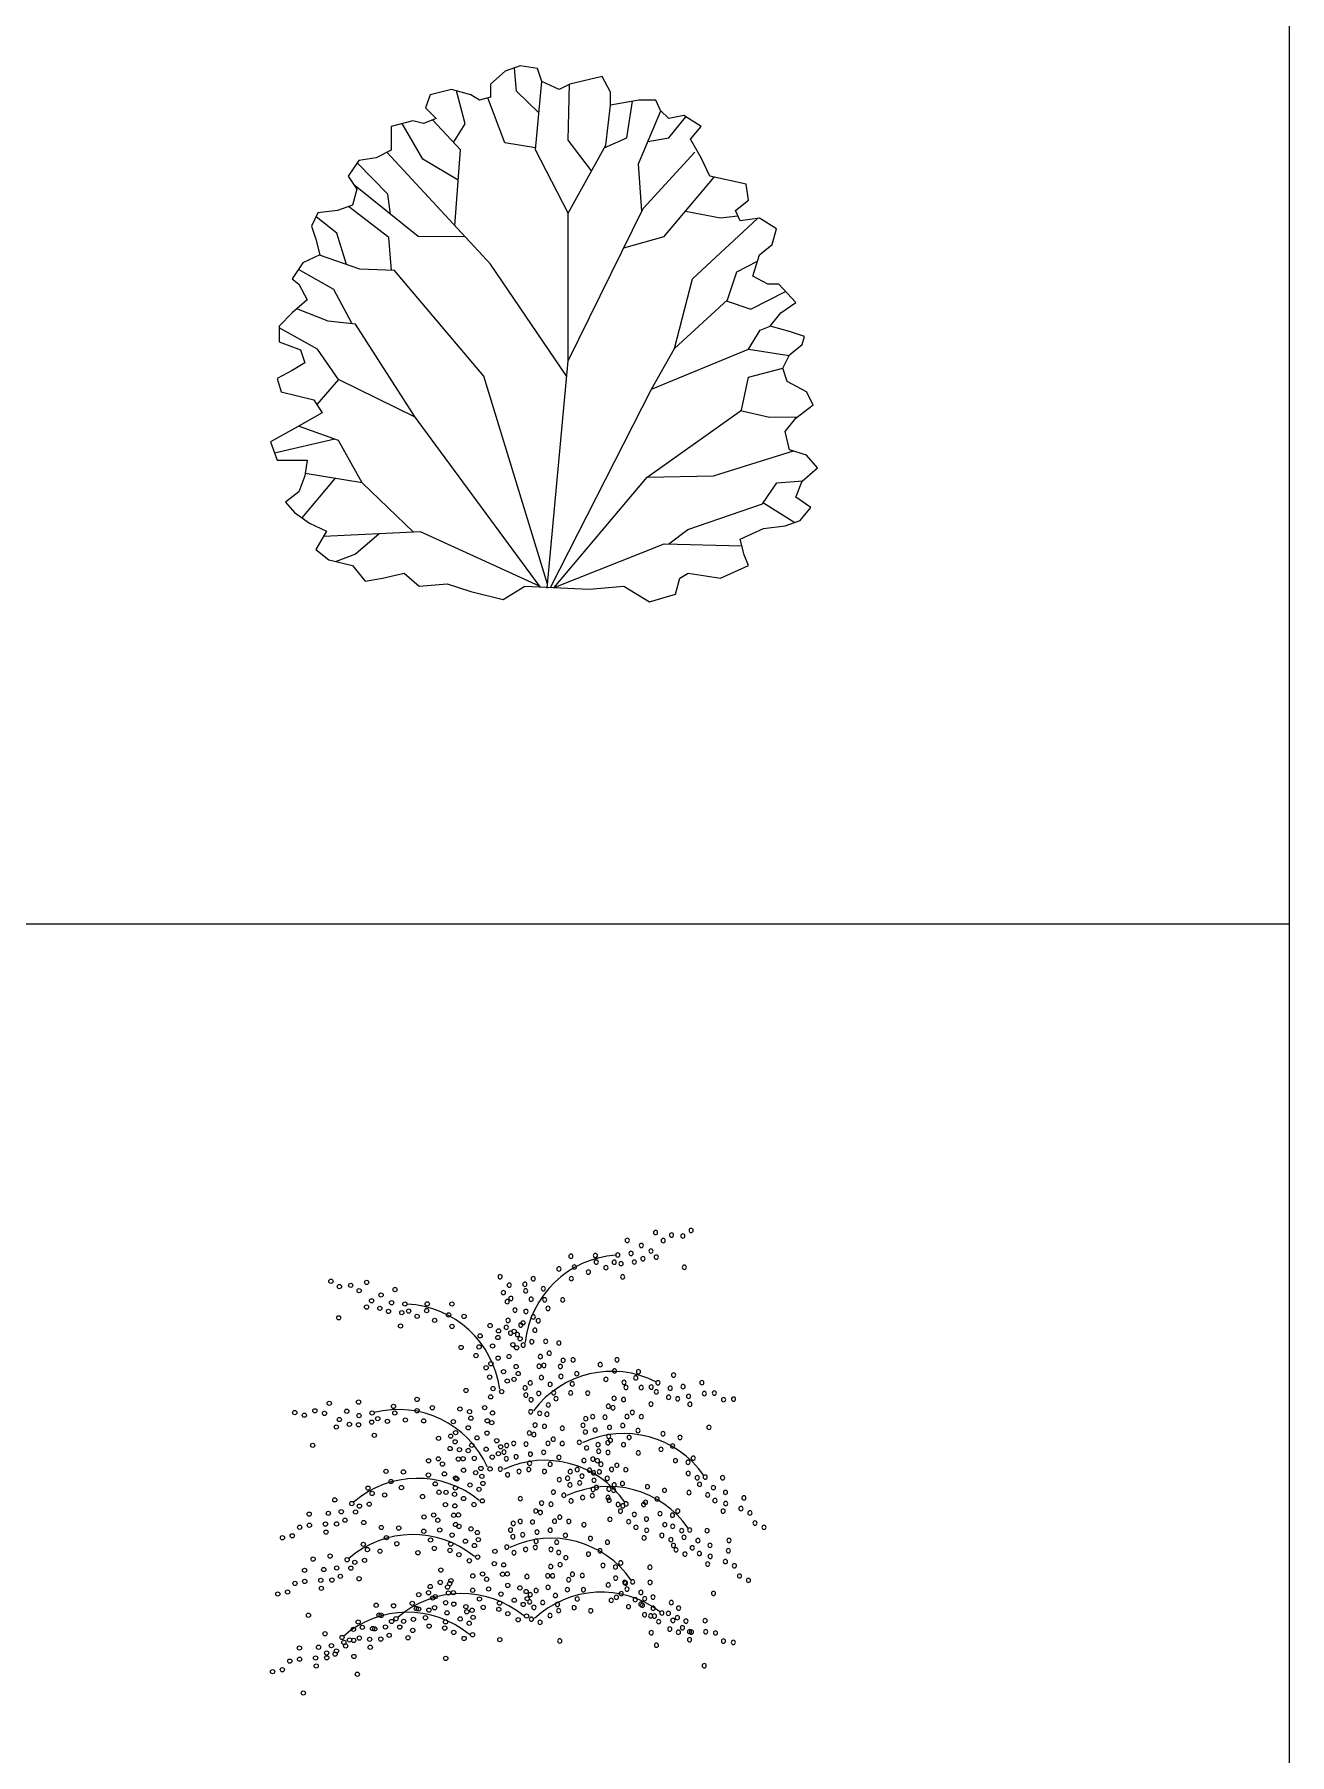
# Model space of a CAD drawing. Header units: millimetres. Extents: x 284148 to 331264, y 78716 to 101523.
# Drawn here: x 326379 to 331264, y 89235 to 95929 of the extents above; entities that cross this region are included whole.
import ezdxf

# ---------------------------------------------------------------- set-up
doc = ezdxf.new("R2010")
doc.units = ezdxf.units.MM
doc.layers.add('www.cad-blocks.net', color=7, linetype='Continuous')

# ---------------------------------------------------------------- blocks, each defined once
blk = doc.blocks.new('A$C35847D04')
for p, q in [((958, 1987.8), (949, 2077.6)), ((1030.9, 1759.7), (1055.9, 2024.7)), ((1158.6, 1796.2), (1163.5, 2014.2)), ((757.4, 1860.1), (723.5, 1988.3)), ((912.4, 1787), (846, 1961.4)), ((1044.5, 1903.5), (958, 1987.8)), ((1386.5, 1805.3), (1409.3, 1948.6)), ((739.2, 1759.7), (630.9, 1875.5)), ((1304.5, 1777.9), (1323.8, 1933.1)), ((1432.1, 1704.9), (1519.1, 1911)), ((1550.6, 1805.3), (1616.9, 1887.5)), ((593.3, 1723.2), (512.9, 1861.5)), ((712.8, 1787.9), (757.4, 1860.1)), ((857.7, 1312.5), (452.3, 1749.8)), ((717.1, 1464.1), (739.2, 1759.7)), ((1031.6, 1767), (912.4, 1787)), ((1158.6, 1513.3), (1030.9, 1759.7)), ((1248.9, 1677.1), (1158.6, 1796.2)), ((1158.6, 1513.3), (1304.5, 1777.9)), ((1298.5, 1767.1), (1386.5, 1805.3)), ((1450.3, 1531.5), (1650.9, 1750.5)), ((1469, 1792.2), (1550.6, 1805.3)), ((456.5, 1586.3), (337.8, 1708.5)), ((730.3, 1641), (593.3, 1723.2)), ((1445, 1520.6), (1432.1, 1704.9)), ((575, 1422), (323, 1624.9)), ((1532.4, 1422), (1726.6, 1653.4)), ((467.4, 1508.6), (456.5, 1586.3)), ((257.9, 1435.4), (177.1, 1498.2)), ((460.1, 1418.5), (304.1, 1538.4)), ((1158.6, 938.3), (1450.3, 1531.5)), ((1158.6, 938.3), (1158.6, 1513.3)), ((1615, 1520.5), (1751.2, 1495)), ((1641.8, 1257.7), (1894.9, 1492.4)), ((1751.2, 1495), (1819, 1501.9)), ((295.7, 1313.1), (257.9, 1435.4)), ((470.9, 1289.8), (460.1, 1418.5)), ((757.4, 1420.7), (575, 1422)), ((1374.6, 1377.6), (1532.4, 1422)), ((347.8, 1294.9), (191.2, 1349.6)), ((246.7, 1216.2), (108.7, 1293.3)), ((482.6, 1289.3), (347.8, 1294.9)), ((830.8, 879), (482.6, 1289.3)), ((1153, 877.8), (856, 1314.3)), ((1778.6, 1175.6), (1815.1, 1285.1)), ((1815.1, 1285.1), (1895.1, 1325.7)), ((318.1, 1082.7), (246.7, 1216.2)), ((1572.3, 985.7), (1641.8, 1257.7)), ((1869.8, 1139.1), (2004.1, 1208.5)), ((224.2, 1092.6), (103.1, 1141.1)), ((1572.3, 985.7), (1778.6, 1175.6)), ((1774, 1171.4), (1869.8, 1139.1)), ((330.9, 1081.3), (224.2, 1092.6)), ((563.5, 719.3), (330.9, 1081.3)), ((1906.2, 1057), (1944.7, 1073.2)), ((183, 984), (34.3, 1066.1)), ((1860.6, 984), (1906.2, 1057)), ((265, 865.3), (183, 984)), ((1076.5, 53.1), (1158.6, 938.3)), ((1482.4, 828.4), (1572.3, 985.7)), ((1482.4, 828.4), (1860.6, 984)), ((1860.6, 984), (2019.2, 959.4)), ((1078, 69.2), (830.8, 879)), ((1833.3, 746.7), (1860.6, 874.4)), ((1860.6, 874.4), (1994.5, 909.6)), ((265, 865.3), (179.8, 768.8)), ((563.5, 719.3), (265, 865.3)), ((1089.1, 56.5), (1482.4, 828.4)), ((1465.5, 485.6), (1833.3, 746.7)), ((1829.4, 744.5), (1942.7, 719.3)), ((265, 628), (109.5, 683.7)), ((1049, 58.3), (556.8, 728.4)), ((1942.7, 719.3), (2051.3, 720.3)), ((250.1, 633.4), (15.5, 579.4)), ((356.2, 463.8), (265, 628)), ((1723.9, 491.2), (2035.4, 587.3)), ((251, 480.7), (121.7, 327.5)), ((356.2, 463.8), (135.2, 499.3)), ((1103.6, 55.9), (1465.5, 485.6)), ((1465.5, 485.6), (1723.9, 491.2)), ((1970.1, 463.8), (2071.4, 471.8)), ((556.9, 270.9), (356.2, 463.8)), ((1915.4, 381.6), (1970.1, 463.8)), ((1623.6, 281.3), (1915.4, 381.6)), ((1918.2, 385.9), (2040.2, 308.7)), ((584.2, 272.1), (205.8, 254.9)), ((1047.2, 60.8), (584.2, 272.1)), ((1550.6, 226), (1623.6, 281.3)), ((422.3, 264.8), (330.6, 186)), ((1104, 55.9), (1532.4, 226.5)), ((1532.4, 226.5), (1834.7, 217.8)), ((330.6, 186), (255.2, 156.9))]:
    blk.add_line(p, q)
blk.add_lwpolyline([(1374.7, 60.8), (1475.4, 0), (1576.1, 29.7), (1592.7, 91.9), (1625.9, 112.2), (1693.4, 101.4), (1751, 91.9), (1860.6, 141.9), (1844, 183.8), (1827.4, 244.6), (1919.2, 285.2), (2003.4, 296), (2062, 316.3), (2103, 367.6), (2044.3, 408.2), (2069.8, 470.4), (2128.4, 521.7), (2086.4, 571.7), (2020, 592), (2003.4, 663.6), (2044.3, 715), (2111.8, 766.4), (2086.4, 817.7), (2011.1, 858.3), (1994.5, 909.6), (2020, 961), (2069.8, 1001.5), (2078.6, 1032.6), (2020, 1052.9), (1944.7, 1073.2), (1985.6, 1124.5), (2044.3, 1165.1), (1977.9, 1236.7), (1935.8, 1236.7), (1877.2, 1267.8), (1902.6, 1350.2), (1952.4, 1390.8), (1969, 1451.6), (1902.6, 1493.5), (1827.4, 1482.7), (1809.7, 1523.2), (1860.6, 1563.8), (1851.7, 1626), (1710, 1657), (1675.7, 1728.7), (1634.8, 1800.3), (1675.7, 1850.3), (1609.3, 1892.2), (1550.7, 1881.4), (1517.5, 1912.5), (1499.7, 1953), (1433.3, 1953), (1323.8, 1932.8), (1323.8, 1984.1), (1290.6, 2045), (1165.5, 2015.2), (1123.4, 1993.6), (1055.9, 2024.7), (1039.3, 2076), (971.8, 2085.5), (913.1, 2065.2), (855.6, 2015.2), (855.6, 1963.9), (813.5, 1953), (779.2, 1973.3), (703.9, 1993.6), (620.9, 1973.3), (603.2, 1922), (645.3, 1881.4), (595.5, 1861.1), (553.4, 1871.9), (469.3, 1850.3), (469.3, 1778.7), (469.3, 1758.4), (410.6, 1728.7), (344.2, 1717.9), (302.2, 1657), (335.4, 1605.7), (318.8, 1543.5), (260.1, 1523.2), (184.8, 1513.8), (159.4, 1462.4), (176, 1411.1), (192.6, 1350.2), (126.2, 1319.1), (84.1, 1257), (109.6, 1236.7), (142.8, 1175.9), (84.1, 1124.5), (34.3, 1073.2), (34.3, 1012.3), (117.3, 981.3), (133.9, 929.9), (84.1, 900.2), (25.5, 869.1), (42.1, 817.7), (168.2, 786.6), (201.4, 735.3), (93, 674.4), (0, 623.1), (25.5, 551.4), (142.8, 551.4), (133.9, 490.6), (109.6, 428.5), (58.7, 387.9), (93, 347.4), (151.6, 306.8), (218, 275.7), (176, 204.1), (226.9, 163.5), (318.8, 141.9), (368.6, 81.1), (436.1, 91.9), (520.2, 112.2), (578.9, 60.8), (687.3, 70.3), (779.2, 40.5), (905.4, 9.5), (989.5, 60.8), (1240.8, 50)], close=True)
blk = doc.blocks.new('G2')
blk.add_circle((0, 0), 0.0183)
blk = doc.blocks.new('A$C68912300')
for centre, start, end in [((1368.6, 1332.7), 93.84511, 174.08957), ((515.5, 1141.9), 7.32604, 87.5705), ((1328.4, 880.3), 63.11053, 143.35499), ((498.1, 731.9), 24.12062, 104.36509), ((1374.9, 638.3), 34.82569, 115.07015), ((1067.2, 534.1), 34.82569, 115.07015), ((571.8, 463.8), 50.67042, 130.91489), ((1314.6, 432.4), 34.82569, 115.07015), ((553.7, 245.2), 50.67042, 130.91489), ((1092.6, 230.8), 34.82569, 115.07015), ((743.9, 15.6), 50.67042, 130.91489), ((1287.4, 21.3), 52.98035, 133.22482), ((533.5, -57.2), 50.67042, 130.91489)]:
    blk.add_arc(centre, 379.5, start, end)
at = {"ltscale": 0.1, "extrusion": (0, 0, -1), "yscale": 449.9999999999744, "zscale": -450.0000000000001}
for p, xscale, rotation in [((-1498.4, 1800), 450.0000000000347, 263.1240764585594), ((-1388.5, 1769.3), 450.0000000000347, 263.1240764585594), ((-1443.3, 1749.6), 450.0000000000347, 263.1240764585594), ((-1528.3, 1768.6), 450.0000000000347, 263.1240764585594), ((-1560.7, 1790), 450.0000000000347, 263.1240764585594), ((-1168.9, 1707.8), 450.0000000000347, 263.1240764585594), ((-1182.7, 1665.8), 450.0000000000347, 263.1240764585594), ((-1264.6, 1710.6), 450.0000000000347, 263.1240764585594), ((-1267.7, 1684.8), 450.0000000000347, 263.1240764585594), ((-1337.6, 1684.5), 450.0000000000347, 263.1240764585594), ((-1351.7, 1712.4), 450.0000000000347, 263.1240764585594), ((-1364.5, 1679), 450.0000000000347, 263.1240764585594), ((-1403.4, 1718.6), 450.0000000000347, 263.1240764585594), ((-1416.1, 1685.2), 450.0000000000347, 263.1240764585594), ((-1449.5, 1698), 450.0000000000347, 263.1240764585594), ((-1480.8, 1728), 450.0000000000347, 263.1240764585594), ((-1501.2, 1704.2), 450.0000000000347, 263.1240764585594), ((-893.8, 1627.7), 450.0000000000347, 263.1240764585594), ((-989.9, 1598.8), 450.0000000000347, 263.1240764585594), ((-1022.3, 1620.2), 450.0000000000347, 263.1240764585594), ((-1122.4, 1658.5), 450.0000000000347, 263.1240764585594), ((-1170.7, 1620.6), 450.0000000000347, 263.1240764585594), ((-1237.4, 1646.2), 450.0000000000347, 263.1240764585594), ((-1305.3, 1663.1), 450.0000000000347, 263.1240764585594), ((-1370.7, 1627.3), 450.0000000000347, 263.1240764585594), ((-906.5, 1566.2), 450.0000000000347, 263.1240764585594), ((-921.2, 1531.2), 450.0000000000347, 263.1240764585594), ((-929.2, 1595.2), 450.0000000000347, 263.1240764585594), ((-935.5, 1543.5), 450.0000000000347, 263.1240764585594), ((-993, 1573), 450.0000000000347, 263.1240764585594), ((-1014.4, 1540.6), 450.0000000000347, 263.1240764585594), ((-1061.9, 1581.3), 450.0000000000347, 263.1240764585594), ((-1067.1, 1538.2), 450.0000000000347, 263.1240764585594), ((-1137, 1537.9), 450.0000000000347, 263.1240764585594), ((-951.4, 1498.1), 450.0000000000347, 263.1240764585594), ((-994.1, 1492.8), 450.0000000000347, 263.1240764585594), ((-1022.7, 1471.7), 450.0000000000347, 263.1240764585594), ((-1079.8, 1504.8), 450.0000000000347, 263.1240764585594), ((-917.5, 1431), 450.0000000000347, 263.1240764585594), ((-924.7, 1458.1), 450.0000000000347, 263.1240764585594), ((-934.2, 1408.6), 450.0000000000347, 263.1240764585594), ((-961.1, 1403.1), 450.0000000000347, 263.1240764585594), ((-974.2, 1439.6), 450.0000000000347, 263.1240764585594), ((-1028.9, 1420), 450.0000000000347, 263.1240764585594), ((-1042, 1456.6), 450.0000000000347, 263.1240764585594), ((-983.5, 1362.1), 450.0000000000347, 263.1240764585594), ((-1016.9, 1374.9), 450.0000000000347, 263.1240764585594), ((-1071.1, 1376.5), 449.9999999999146, 293.8586531514678), ((-1122.3, 1370.1), 450.0000000000347, 263.1240764585594), ((-1045.3, 1279.6), 449.9999999999146, 293.8586531514678), ((-1050.5, 1317.2), 449.9999999999146, 293.8586531514678)]:
    blk.add_blockref('G2', p, dxfattribs=dict(at, xscale=xscale, rotation=rotation))
at = {"extrusion": (0, 0, -1), "yscale": 449.9999999999744, "zscale": -450.0000000000001}
for p, xscale, rotation in [((-1637.1, 1808), 450.0000000000347, 263.1240764585594), ((-1604.8, 1786.6), 450.0000000000347, 263.1240764585594), ((-1610.7, 1665), 450.0000000000347, 263.1240764585594), ((-1084.9, 1330.5), 449.9999999999146, 293.8586531514678), ((-1063.8, 1282.8), 449.9999999999146, 293.8586531514678), ((-1128.4, 1278.8), 449.9999999999146, 293.8586531514678), ((-1138.9, 1302.6), 449.9999999999146, 293.8586531514678), ((-1177.7, 1304.4), 449.9999999999146, 293.8586531514678), ((-1283.3, 1286.1), 449.9999999999146, 293.8586531514678), ((-1338.8, 1261.6), 449.9999999999146, 293.8586531514678), ((-1348.5, 1304.8), 449.9999999999146, 293.8586531514678), ((-990.9, 1195.3), 449.9999999999146, 293.8586531514678), ((-1011, 1214.9), 449.9999999999146, 293.8586531514678), ((-1054.4, 1235.7), 449.9999999999146, 293.8586531514678), ((-1088.3, 1209.3), 449.9999999999146, 293.8586531514678), ((-1130.2, 1240), 449.9999999999146, 293.8586531514678), ((-1174.3, 1211), 449.9999999999146, 293.8586531514678), ((-1191.8, 1250.7), 449.9999999999146, 293.8586531514678), ((-1305.4, 1228.9), 449.9999999999146, 293.8586531514678), ((-1375.9, 1216.7), 449.9999999999146, 293.8586531514678), ((-1383.5, 1197.3), 449.9999999999515, 322.1434942735725), ((-1421.6, 1234.5), 449.9999999999146, 293.8586531514678), ((-1432.2, 1258.3), 449.9999999999146, 293.8586531514678), ((-1442.8, 1196.6), 449.9999999999146, 293.8586531514678), ((-1481.6, 1198.5), 449.9999999999146, 293.8586531514678), ((-1507.9, 1215.3), 449.9999999999146, 293.8586531514678), ((-1555.5, 1194.2), 449.9999999999146, 293.8586531514678), ((-1568.7, 1245.3), 449.9999999999146, 293.8586531514678), ((-1605.7, 1200.5), 449.9999999999146, 293.8586531514678), ((-1678.8, 1215.6), 449.9999999999146, 293.8586531514678), ((-993.9, 1167.5), 449.9999999999146, 293.8586531514678), ((-1014.1, 1149.1), 449.9999999999146, 293.8586531514678), ((-1044, 1173.8), 449.9999999999146, 293.8586531514678), ((-1081.1, 1128.9), 449.9999999999146, 293.8586531514678), ((-1102.1, 1176.5), 449.9999999999146, 293.8586531514678), ((-1111, 1153.7), 449.9999999999146, 293.8586531514678), ((-1168.2, 1175.8), 449.9999999999146, 293.8586531514678), ((-1234.2, 1175.1), 449.9999999999146, 293.8586531514678), ((-1337.3, 1154.7), 449.9999999999515, 322.1434942735725), ((-1373.9, 1150.2), 449.9999999999515, 322.1434942735725), ((-1480.8, 1132.4), 449.9999999999146, 293.8586531514678), ((-1501.8, 1180), 449.9999999999146, 293.8586531514678), ((-1549.4, 1159), 449.9999999999146, 293.8586531514678), ((-1584.6, 1152.9), 449.9999999999146, 293.8586531514678), ((-1626.9, 1162.6), 449.9999999999146, 293.8586531514678), ((-1632.2, 1131.8), 449.9999999999146, 293.8586531514678), ((-1688.5, 1173.3), 449.9999999999146, 293.8586531514678), ((-1727.2, 1175.2), 449.9999999999146, 293.8586531514678), ((-1763.4, 1149.7), 449.9999999999146, 293.8586531514678), ((-1802.1, 1151.6), 449.9999999999146, 293.8586531514678), ((-1012.4, 1102.4), 449.9999999999146, 293.8586531514678), ((-1047.7, 1096.3), 449.9999999999146, 293.8586531514678), ((-1075.8, 1093), 449.9999999999515, 322.1434942735725), ((-1227, 1075.7), 449.9999999999515, 322.1434942735725), ((-1254, 1083.4), 449.9999999999515, 322.1434942735725), ((-1302, 1081.1), 449.9999999999515, 322.1434942735725), ((-1314.8, 1124.1), 449.9999999999515, 322.1434942735725), ((-1332.7, 1118.2), 449.9999999999515, 322.1434942735725), ((-1387.6, 1084), 449.9999999999515, 322.1434942735725), ((-1408.2, 1100), 449.9999999999515, 322.1434942735725), ((-1443.2, 1083.3), 449.9999999999515, 322.1434942735725), ((-1007.2, 1019.9), 449.9999999999515, 322.1434942735725), ((-1025, 1013.9), 449.9999999999515, 322.1434942735725), ((-1029.6, 1050.5), 449.9999999999515, 322.1434942735725), ((-1066.2, 1045.9), 449.9999999999515, 322.1434942735725), ((-1100.5, 995.8), 449.9999999999515, 322.1434942735725), ((-1135.8, 1038.3), 449.9999999999146, 293.8586531514678), ((-1216.4, 1049.8), 449.9999999999515, 322.1434942735725), ((-1225.5, 1023.9), 449.9999999999515, 322.1434942735725), ((-1263.6, 1031.5), 449.9999999999515, 322.1434942735725), ((-1316.1, 1006.4), 449.9999999999515, 322.1434942735725), ((-1319.4, 1041.8), 449.9999999999515, 322.1434942735725), ((-1370.9, 1049), 449.9999999999515, 322.1434942735725), ((-1395.9, 1002.6), 449.9999999999515, 322.1434942735725), ((-1430.2, 1029.3), 449.9999999999515, 322.1434942735725), ((-1527.6, 1017.1), 449.9999999999515, 322.1434942735725), ((-1593.7, 1002.6), 449.9999999999515, 322.1434942735725), ((-1706.3, 1042.1), 449.9999999999146, 293.8586531514678), ((-908.8, 945.6), 449.9999999999515, 322.1434942735725), ((-919.3, 971.4), 449.9999999999515, 322.1434942735725), ((-946.3, 979.2), 449.9999999999515, 322.1434942735725), ((-955.9, 927.3), 449.9999999999515, 322.1434942735725), ((-994.3, 976.9), 449.9999999999515, 322.1434942735725), ((-1011.7, 937.6), 449.9999999999515, 322.1434942735725), ((-1063.2, 944.8), 449.9999999999515, 322.1434942735725), ((-1079.9, 979.8), 449.9999999999515, 322.1434942735725), ((-1135.5, 979), 449.9999999999515, 322.1434942735725), ((-1201.9, 983.6), 449.9999999999515, 322.1434942735725), ((-1230.1, 961.6), 449.9999999999515, 322.1434942735725), ((-1275, 974.5), 449.9999999999515, 322.1434942735725), ((-1277, 948.8), 449.9999999999515, 322.1434942735725), ((-1313, 982.1), 449.9999999999515, 322.1434942735725), ((-1313.5, 944.2), 449.9999999999515, 322.1434942735725), ((-1323.2, 991.3), 449.9999999999515, 322.1434942735725), ((-1373.9, 974.5), 449.9999999999515, 322.1434942735725), ((-1431.7, 942.5), 449.9999999999515, 322.1434942735725), ((-1519.9, 956.2), 449.9999999999515, 322.1434942735725), ((-1564.8, 969.2), 449.9999999999515, 322.1434942735725), ((-894.3, 879.4), 449.9999999999515, 322.1434942735725), ((-917.9, 919.7), 449.9999999999515, 322.1434942735725), ((-967.3, 870.3), 449.9999999999515, 322.1434942735725), ((-1005.3, 877.9), 449.9999999999515, 322.1434942735725), ((-1008.4, 902.2), 449.9999999999515, 322.1434942735725), ((-1066.2, 870.3), 449.9999999999515, 322.1434942735725), ((-1088.3, 898.4), 449.9999999999515, 322.1434942735725), ((-1122.5, 925), 449.9999999999515, 322.1434942735725), ((-1166.7, 869.7), 449.9999999999515, 322.1434942735725), ((-1193.7, 877.5), 449.9999999999515, 322.1434942735725), ((-1219.9, 912.9), 449.9999999999515, 322.1434942735725), ((-1241.7, 875.2), 449.9999999999515, 322.1434942735725), ((-1254.5, 918.2), 449.9999999999515, 322.1434942735725), ((-1257.1, 864.9), 449.9999999999515, 322.1434942735725), ((-1272.4, 912.2), 449.9999999999515, 322.1434942735725), ((-1280.2, 868.8), 449.9999999999515, 322.1434942735725), ((-1286, 898.4), 449.9999999999515, 322.1434942735725), ((-1327.3, 878.1), 449.9999999999515, 322.1434942735725), ((-1347.9, 894), 449.9999999999515, 322.1434942735725), ((-1382.8, 877.3), 449.9999999999515, 322.1434942735725), ((-1576.2, 912.1), 449.9999999999515, 322.1434942735725), ((-1624.9, 906), 449.9999999999515, 322.1434942735725), ((-1625.6, 862.7), 449.9999999999515, 322.1434942735725), ((-1645.4, 922), 449.9999999999515, 322.1434942735725), ((-922.4, 857.3), 449.9999999999515, 322.1434942735725), ((-1124, 838.3), 449.9999999999515, 322.1434942735725), ((-1156.1, 843.8), 449.9999999999515, 322.1434942735725), ((-1165.2, 818), 449.9999999999515, 322.1434942735725), ((-1203.3, 825.6), 449.9999999999515, 322.1434942735725), ((-1212.2, 852), 449.9999999999515, 322.1434942735725), ((-1255.7, 800.5), 449.9999999999515, 322.1434942735725), ((-1259.1, 835.9), 449.9999999999515, 322.1434942735725), ((-1268.5, 807.9), 449.9999999999515, 322.1434942735725), ((-1310.6, 843.1), 449.9999999999515, 322.1434942735725), ((-1317.2, 801.8), 449.9999999999515, 322.1434942735725), ((-1335.6, 796.7), 449.9999999999515, 322.1434942735725), ((-1337.7, 817.8), 449.9999999999515, 322.1434942735725), ((-1369.9, 823.3), 449.9999999999515, 322.1434942735725), ((-1467.2, 811.1), 449.9999999999515, 322.1434942735725), ((-1533.4, 796.7), 449.9999999999515, 322.1434942735725), ((-1660.6, 845.9), 449.9999999999515, 322.1434942735725), ((-1669.7, 820.1), 449.9999999999515, 322.1434942735725), ((-1691.8, 848.2), 449.9999999999515, 322.1434942735725), ((-1723.7, 807.2), 449.9999999999515, 322.1434942735725), ((-1759.5, 845.9), 449.9999999999515, 322.1434942735725), ((-972.5, 764.5), 449.9999999999515, 322.1434942735725), ((-1055, 747.2), 449.9999999999515, 322.1434942735725), ((-1091.6, 742.6), 449.9999999999515, 322.1434942735725), ((-1101.2, 789.7), 449.9999999999515, 322.1434942735725), ((-1141.6, 777.7), 449.9999999999515, 322.1434942735725), ((-1169.8, 755.6), 449.9999999999515, 322.1434942735725), ((-1214.6, 768.5), 449.9999999999515, 322.1434942735725), ((-1252.7, 776.1), 449.9999999999515, 322.1434942735725), ((-1313.5, 768.5), 449.9999999999515, 322.1434942735725), ((-1317.9, 758.5), 449.9999999999515, 322.1434942735725), ((-1352.9, 741.7), 449.9999999999515, 322.1434942735725), ((-1371.3, 736.6), 449.9999999999515, 322.1434942735725), ((-1384.1, 744), 449.9999999999515, 322.1434942735725), ((-1451.8, 741.7), 449.9999999999515, 322.1434942735725), ((-1459.6, 750.3), 449.9999999999515, 322.1434942735725), ((-1504.5, 763.2), 449.9999999999515, 322.1434942735725), ((-1628.6, 788.1), 449.9999999999515, 322.1434942735725), ((-1701.6, 779), 449.9999999999515, 322.1434942735725), ((-1729.7, 757), 449.9999999999515, 322.1434942735725), ((-1770.8, 788.9), 449.9999999999515, 322.1434942735725), ((-1771.6, 745.5), 449.9999999999515, 322.1434942735725), ((-1830.9, 725.8), 449.9999999999515, 322.1434942735725), ((-1842.3, 767.6), 449.9999999999515, 322.1434942735725), ((-944.8, 668.1), 449.9999999999515, 322.1434942735725), ((-971.7, 675.8), 449.9999999999515, 322.1434942735725), ((-1019.7, 673.5), 449.9999999999515, 322.1434942735725), ((-1032.6, 716.5), 449.9999999999515, 322.1434942735725), ((-1050.4, 710.6), 449.9999999999515, 322.1434942735725), ((-1105.4, 676.4), 449.9999999999515, 322.1434942735725), ((-1125.9, 692.4), 449.9999999999515, 322.1434942735725), ((-1160.9, 675.7), 449.9999999999515, 322.1434942735725), ((-1219.9, 662.8), 449.9999999999515, 322.1434942735725), ((-1320.9, 683.9), 449.9999999999515, 322.1434942735725), ((-1362, 715.9), 449.9999999999515, 322.1434942735725), ((-1393.9, 674.8), 449.9999999999515, 322.1434942735725), ((-1416, 702.9), 449.9999999999515, 322.1434942735725), ((-1463.2, 684.7), 449.9999999999515, 322.1434942735725), ((-1515.9, 706.2), 449.9999999999515, 322.1434942735725), ((-1534.7, 663.4), 449.9999999999515, 322.1434942735725), ((-1564.5, 700.1), 449.9999999999515, 322.1434942735725), ((-1585.1, 716.1), 449.9999999999515, 322.1434942735725), ((-1761.7, 715.9), 449.9999999999515, 322.1434942735725), ((-1865.9, 709), 449.9999999999515, 322.1434942735725), ((-1885.6, 669.5), 449.9999999999515, 322.1434942735725), ((-934.2, 642.2), 449.9999999999515, 322.1434942735725), ((-943.3, 616.3), 449.9999999999515, 322.1434942735725), ((-981.3, 623.9), 449.9999999999515, 322.1434942735725), ((-1033.8, 598.8), 449.9999999999515, 322.1434942735725), ((-1037.1, 634.2), 449.9999999999515, 322.1434942735725), ((-1088.6, 641.4), 449.9999999999515, 322.1434942735725), ((-1113.7, 595), 449.9999999999515, 322.1434942735725), ((-1147.9, 621.7), 449.9999999999515, 322.1434942735725), ((-1245.3, 609.5), 449.9999999999515, 322.1434942735725), ((-1311.5, 595), 449.9999999999515, 322.1434942735725), ((-1422.1, 652.7), 449.9999999999515, 322.1434942735725), ((-1454, 611.7), 449.9999999999515, 322.1434942735725), ((-1463.9, 641.3), 449.9999999999515, 322.1434942735725), ((-1523.2, 621.5), 449.9999999999515, 322.1434942735725), ((-1558.2, 604.8), 449.9999999999515, 322.1434942735725), ((-1565.3, 656.7), 449.9999999999515, 322.1434942735725), ((-1600.3, 640), 449.9999999999515, 322.1434942735725), ((-1609.4, 614.1), 449.9999999999515, 322.1434942735725), ((-1631.5, 642.3), 449.9999999999515, 322.1434942735725), ((-1663.4, 601.2), 449.9999999999515, 322.1434942735725), ((-1699.2, 640), 449.9999999999515, 322.1434942735725), ((-1784.4, 601.8), 449.9999999999515, 322.1434942735725), ((-1920.6, 652.8), 449.9999999999515, 322.1434942735725), ((-919.7, 576), 449.9999999999515, 322.1434942735725), ((-947.8, 554), 449.9999999999515, 322.1434942735725), ((-992.7, 566.9), 449.9999999999515, 322.1434942735725), ((-1030.7, 574.5), 449.9999999999515, 322.1434942735725), ((-1091.6, 566.9), 449.9999999999515, 322.1434942735725), ((-1121.4, 555.1), 450.0000000000038, 303.9888306489042), ((-1149.4, 535), 449.9999999999515, 322.1434942735725), ((-1237.6, 548.6), 449.9999999999515, 322.1434942735725), ((-1282.5, 561.6), 449.9999999999515, 322.1434942735725), ((-1568.3, 582.2), 449.9999999999515, 322.1434942735725), ((-1578, 565.3), 449.9999999999515, 322.1434942735725), ((-1612.9, 548.5), 449.9999999999515, 322.1434942735725), ((-1641.3, 573.1), 449.9999999999515, 322.1434942735725), ((-1669.4, 551), 449.9999999999515, 322.1434942735725), ((-1710.5, 583), 449.9999999999515, 322.1434942735725), ((-1711.3, 539.6), 449.9999999999515, 322.1434942735725), ((-1782, 561.7), 449.9999999999515, 322.1434942735725), ((-998, 461.2), 449.9999999999515, 322.1434942735725), ((-1079, 464.2), 450.0000000000038, 303.9888306489042), ((-1090.7, 500.3), 450.0000000000038, 303.9888306489042), ((-1097.8, 464.1), 450.0000000000038, 303.9888306489042), ((-1126.9, 507.4), 450.0000000000038, 303.9888306489042), ((-1175.2, 470.4), 450.0000000000038, 303.9888306489042), ((-1213.6, 465.4), 450.0000000000038, 303.9888306489042), ((-1293.9, 504.5), 449.9999999999515, 322.1434942735725), ((-1342.6, 498.4), 449.9999999999515, 322.1434942735725), ((-1363.1, 514.4), 449.9999999999515, 322.1434942735725), ((-1476.7, 497.6), 449.9999999999515, 322.1434942735725), ((-1701.4, 509.9), 449.9999999999515, 322.1434942735725), ((-1770.6, 519.8), 449.9999999999515, 322.1434942735725), ((-1805.6, 503.1), 449.9999999999515, 322.1434942735725), ((-1825.3, 463.5), 449.9999999999515, 322.1434942735725), ((-1010.6, 390.8), 450.0000000000038, 303.9888306489042), ((-1033.8, 406.6), 450.0000000000038, 303.9888306489042), ((-1080.2, 419.4), 450.0000000000038, 303.9888306489042), ((-1155.6, 410.3), 450.0000000000038, 303.9888306489042), ((-1160.6, 448.8), 450.0000000000038, 303.9888306489042), ((-1218.1, 410), 450.0000000000038, 303.9888306489042), ((-1314.4, 428.8), 450.0000000000038, 303.9888306489042), ((-1343.3, 455.1), 449.9999999999515, 322.1434942735725), ((-1364.8, 394.9), 450.0000000000038, 303.9888306489042), ((-1378.3, 438.4), 449.9999999999515, 322.1434942735725), ((-1381.8, 435.7), 450.0000000000038, 303.9888306489042), ((-1387.4, 412.5), 449.9999999999515, 322.1434942735725), ((-1409.5, 440.6), 449.9999999999515, 322.1434942735725), ((-1441.4, 399.6), 449.9999999999515, 322.1434942735725), ((-1477.2, 438.4), 449.9999999999515, 322.1434942735725), ((-1724.1, 395.8), 449.9999999999515, 322.1434942735725), ((-1860.3, 446.8), 449.9999999999515, 322.1434942735725), ((-1008.6, 362.9), 450.0000000000038, 303.9888306489042), ((-1025.3, 341.2), 450.0000000000038, 303.9888306489042), ((-1059.1, 360.3), 450.0000000000038, 303.9888306489042), ((-1108.9, 387.4), 450.0000000000038, 303.9888306489042), ((-1116.8, 352.8), 450.0000000000038, 303.9888306489042), ((-1121.5, 328.7), 450.0000000000038, 303.9888306489042), ((-1181.7, 340.4), 450.0000000000038, 303.9888306489042), ((-1193.9, 374), 450.0000000000038, 303.9888306489042), ((-1246.5, 328.1), 450.0000000000038, 303.9888306489042), ((-1326.1, 368.6), 450.0000000000038, 303.9888306489042), ((-1346.3, 380.5), 449.9999999999515, 322.1434942735725), ((-1393.3, 344.2), 450.0000000000038, 303.9888306489042), ((-1419.3, 371.4), 449.9999999999515, 322.1434942735725), ((-1441.5, 353.6), 450.0000000000038, 303.9888306489042), ((-1447.5, 349.4), 449.9999999999515, 322.1434942735725), ((-1456.1, 375.2), 450.0000000000038, 303.9888306489042), ((-1488.6, 381.3), 449.9999999999515, 322.1434942735725), ((-1489.3, 338), 449.9999999999515, 322.1434942735725), ((-1560.1, 360), 449.9999999999515, 322.1434942735725), ((-1588.1, 338.4), 450.0000000000038, 303.9888306489042), ((-1015.5, 295.5), 450.0000000000038, 303.9888306489042), ((-1049.1, 283.3), 450.0000000000038, 303.9888306489042), ((-1087.7, 309.6), 450.0000000000038, 303.9888306489042), ((-1455.7, 312.6), 450.0000000000038, 303.9888306489042), ((-1479.4, 308.3), 449.9999999999515, 322.1434942735725), ((-1494.2, 307.6), 450.0000000000038, 303.9888306489042), ((-1510.9, 285.9), 450.0000000000038, 303.9888306489042), ((-1523.1, 319.5), 450.0000000000038, 303.9888306489042), ((-1548.6, 318.2), 449.9999999999515, 322.1434942735725), ((-1554, 256.8), 450.0000000000038, 303.9888306489042), ((-1566.2, 290.4), 450.0000000000038, 303.9888306489042), ((-1583.6, 301.4), 449.9999999999515, 322.1434942735725), ((-1603.4, 261.9), 449.9999999999515, 322.1434942735725), ((-1616.7, 287.8), 450.0000000000038, 303.9888306489042), ((-1691.3, 289.8), 450.0000000000038, 303.9888306489042), ((-1125.6, 210.8), 450.0000000000038, 303.9888306489042), ((-1481.8, 242.7), 450.0000000000038, 303.9888306489042), ((-1502.2, 194.2), 449.9999999999515, 322.1434942735725), ((-1587.6, 244.6), 450.0000000000038, 303.9888306489042), ((-1630.8, 215.5), 450.0000000000038, 303.9888306489042), ((-1630.9, 246.8), 450.0000000000038, 303.9888306489042), ((-1638.4, 245.2), 449.9999999999515, 322.1434942735725), ((-1693.5, 246.5), 450.0000000000038, 303.9888306489042), ((-1731.9, 241.5), 450.0000000000038, 303.9888306489042), ((-1763, 210.1), 450.0000000000038, 303.9888306489042), ((-1801.5, 205.1), 450.0000000000038, 303.9888306489042), ((-1687.9, 114.2), 450.0000000000038, 303.9888306489042)]:
    blk.add_blockref('G2', p, dxfattribs=dict(at, xscale=xscale, rotation=rotation))
at = {"ltscale": 0.1, "xscale": 450.0000000000095, "yscale": 449.9999999999744, "zscale": 449.9999999999744, "rotation": 264.5396838298682}
for p in [(235.2, 1610.4), (374.2, 1605.9), (268.1, 1589.8), (312.1, 1594.4), (345, 1573.8), (393.4, 1534.3), (430.4, 1556.9), (484.7, 1577.9), (265.2, 1468.1), (373.7, 1510), (425.5, 1505.1), (459.2, 1493.1), (471.1, 1526.9), (511, 1488.2), (522.9, 1521.9), (537.7, 1494.4), (570.6, 1473.8), (607.6, 1496.4), (610, 1522.3), (693, 1479.5), (705.8, 1521.9), (753.5, 1473.7), (506, 1436.4), (638.8, 1458.5), (706.2, 1434.7), (815.9, 1398), (854.6, 1437.9), (887.4, 1417.3), (948.2, 1415.3), (982.8, 1448.6), (741.9, 1352.8), (811.8, 1354.9), (864.4, 1358.5), (885, 1391.4), (943.2, 1363.3), (957.8, 1351.5), (971.6, 1386.8), (799.8, 1321.1), (838.9, 1273.8), (857.8, 1289.4), (885.9, 1311.2), (928.4, 1317.6), (956, 1278.3)]:
    blk.add_blockref('G2', p, dxfattribs=at)
at = {"yscale": 449.9999999999744, "zscale": 449.9999999999744}
for p, xscale, rotation in [((852.8, 1237.6), 450.0000000000095, 264.5396838298682), ((907.1, 1258.6), 450.0000000000095, 264.5396838298682), ((921.1, 1222.4), 450.0000000000095, 264.5396838298682), ((947.8, 1228.6), 450.0000000000095, 264.5396838298682), ((963.9, 1251.3), 450.0000000000095, 264.5396838298682), ((228.7, 1135.2), 449.9999999999488, 281.3342708137811), ((342.7, 1140.3), 449.9999999999488, 281.3342708137811), ((570.5, 1150.6), 449.9999999999488, 281.3342708137811), ((760.7, 1185.4), 450.0000000000095, 264.5396838298682), ((856.8, 1160.5), 449.9999999999488, 281.3342708137811), ((866, 1192.8), 450.0000000000095, 264.5396838298682), ((899.7, 1180.9), 450.0000000000095, 264.5396838298682), ((94.4, 1099.4), 449.9999999999488, 281.3342708137811), ((131.8, 1089.2), 449.9999999999488, 281.3342708137811), ((172.6, 1106.3), 449.9999999999488, 281.3342708137811), ((210.1, 1096.1), 449.9999999999488, 281.3342708137811), ((267.9, 1072.3), 449.9999999999488, 281.3342708137811), ((296.8, 1104.6), 449.9999999999488, 281.3342708137811), ((344.4, 1087.6), 449.9999999999488, 281.3342708137811), ((393.7, 1062.1), 449.9999999999488, 281.3342708137811), ((395.4, 1097.8), 449.9999999999488, 281.3342708137811), ((417.5, 1075.7), 449.9999999999488, 281.3342708137811), ((454.9, 1065.5), 449.9999999999488, 281.3342708137811), ((478.7, 1123.4), 449.9999999999488, 281.3342708137811), ((483.8, 1097.8), 449.9999999999488, 281.3342708137811), ((524.6, 1070.6), 449.9999999999488, 281.3342708137811), ((570.5, 1106.4), 449.9999999999488, 281.3342708137811), ((596.1, 1067.2), 449.9999999999488, 281.3342708137811), ((630, 1118.3), 449.9999999999488, 281.3342708137811), ((711.7, 1063.9), 449.9999999999488, 281.3342708137811), ((737.2, 1113.2), 449.9999999999488, 281.3342708137811), ((774.6, 1103), 449.9999999999488, 281.3342708137811), ((779.7, 1077.5), 449.9999999999488, 281.3342708137811), ((833.4, 1118.6), 449.9999999999488, 281.3342708137811), ((843.6, 1067.4), 449.9999999999488, 281.3342708137811), ((864, 1098.1), 449.9999999999488, 281.3342708137811), ((256, 1043.3), 449.9999999999488, 281.3342708137811), ((307, 1053.6), 449.9999999999488, 281.3342708137811), ((342.7, 1051.9), 449.9999999999488, 281.3342708137811), ((403.9, 1011), 449.9999999999488, 281.3342708137811), ((653.9, 999.2), 449.9999999999488, 281.3342708137811), ((701.2, 1007.6), 449.999999999947, 307.8840721658032), ((720.2, 1021.3), 449.9999999999488, 281.3342708137811), ((769.5, 1040.1), 449.9999999999488, 281.3342708137811), ((803.8, 1001), 449.9999999999488, 281.3342708137811), ((842.6, 1019.4), 449.9999999999488, 281.3342708137811), ((861, 1060.3), 449.9999999999488, 281.3342708137811), ((164.2, 971.8), 449.9999999999488, 281.3342708137811), ((698.9, 959.6), 449.999999999947, 307.8840721658032), ((718.5, 985.6), 449.9999999999488, 281.3342708137811), ((735.5, 955.1), 449.999999999947, 307.8840721658032), ((769.6, 951.6), 449.9999999999488, 281.3342708137811), ((783.2, 972), 449.9999999999488, 281.3342708137811), ((839.3, 956.7), 449.9999999999488, 281.3342708137811), ((880.4, 989.7), 449.9999999999488, 281.3342708137811), ((886.9, 939.7), 449.9999999999488, 281.3342708137811), ((895.8, 966.2), 449.9999999999488, 281.3342708137811), ((449.5, 870.8), 449.999999999947, 307.8840721658032), ((517.2, 868.5), 449.999999999947, 307.8840721658032), ((615.3, 911.8), 449.999999999947, 307.8840721658032), ((653.3, 919.4), 449.999999999947, 307.8840721658032), ((669.3, 898.9), 449.999999999947, 307.8840721658032), ((676.9, 860.9), 449.999999999947, 307.8840721658032), ((730.9, 918.5), 449.999999999947, 307.8840721658032), ((749.7, 919.8), 449.999999999947, 307.8840721658032), ((751.5, 875), 449.999999999947, 307.8840721658032), ((793.4, 921), 449.9999999999488, 281.3342708137811), ((798.6, 865.4), 449.999999999947, 307.8840721658032), ((818.9, 881.9), 449.9999999999488, 281.3342708137811), ((854.6, 880.2), 449.9999999999488, 281.3342708137811), ((863.1, 926.1), 449.9999999999488, 281.3342708137811), ((379.5, 805.4), 449.999999999947, 307.8840721658032), ((469.3, 831.2), 449.999999999947, 307.8840721658032), ((509.6, 807.6), 449.999999999947, 307.8840721658032), ((614.5, 856.3), 449.999999999947, 307.8840721658032), ((641.2, 822.1), 449.999999999947, 307.8840721658032), ((719.5, 806.1), 449.999999999947, 307.8840721658032), ((720.3, 844.4), 449.9999999999488, 281.3342708137811), ((725, 841.2), 449.999999999947, 307.8840721658032), ((776.6, 817.5), 449.999999999947, 307.8840721658032), ((811.6, 800.7), 449.999999999947, 307.8840721658032), ((822.9, 851.2), 449.999999999947, 307.8840721658032), ((826.8, 823.6), 449.999999999947, 307.8840721658032), ((250.2, 759.8), 449.999999999947, 307.8840721658032), ((316.4, 745.3), 449.999999999947, 307.8840721658032), ((346.1, 735.4), 449.999999999947, 307.8840721658032), ((384.1, 743), 449.999999999947, 307.8840721658032), ((395.5, 784.8), 449.999999999947, 307.8840721658032), ((444.2, 778.7), 449.999999999947, 307.8840721658032), ((591.8, 772.6), 449.999999999947, 307.8840721658032), ((655.6, 789.4), 449.999999999947, 307.8840721658032), ((680.8, 741), 449.999999999947, 307.8840721658032), ((683.1, 789), 449.999999999947, 307.8840721658032), ((716.5, 781.7), 449.999999999947, 307.8840721658032), ((717.4, 736.4), 449.999999999947, 307.8840721658032), ((751.5, 765), 449.999999999947, 307.8840721658032), ((791.8, 741.4), 449.999999999947, 307.8840721658032), ((824.5, 755.9), 449.999999999947, 307.8840721658032), ((150.6, 704.2), 449.999999999947, 307.8840721658032), ((151.4, 660.9), 449.999999999947, 307.8840721658032), ((213.8, 665.4), 449.999999999947, 307.8840721658032), ((225.2, 707.3), 449.999999999947, 307.8840721658032), ((257.1, 666.2), 449.999999999947, 307.8840721658032), ((275.4, 713.4), 449.999999999947, 307.8840721658032), ((289.8, 680.6), 449.999999999947, 307.8840721658032), ((330.9, 712.6), 449.999999999947, 307.8840721658032), ((362.9, 671.5), 449.999999999947, 307.8840721658032), ((597.2, 693.2), 449.999999999947, 307.8840721658032), ((635.2, 700.8), 449.999999999947, 307.8840721658032), ((651.2, 680.3), 449.999999999947, 307.8840721658032), ((712.8, 699.9), 449.999999999947, 307.8840721658032), ((720.4, 663.8), 449.999999999947, 307.8840721658032), ((731.6, 701.2), 449.999999999947, 307.8840721658032), ((46.5, 612.2), 449.999999999947, 307.8840721658032), ((84.5, 619.8), 449.999999999947, 307.8840721658032), ((113.4, 653.3), 449.999999999947, 307.8840721658032), ((216.1, 634.2), 449.999999999947, 307.8840721658032), ((431.4, 652.2), 449.999999999947, 307.8840721658032), ((451.2, 612.6), 449.999999999947, 307.8840721658032), ((499.1, 649.9), 449.999999999947, 307.8840721658032), ((596.4, 637.7), 449.999999999947, 307.8840721658032), ((623.1, 603.5), 449.999999999947, 307.8840721658032), ((658.8, 642.3), 449.999999999947, 307.8840721658032), ((706.9, 622.6), 449.999999999947, 307.8840721658032), ((733.4, 656.4), 449.999999999947, 307.8840721658032), ((758.5, 598.9), 449.999999999947, 307.8840721658032), ((780.5, 646.8), 449.999999999947, 307.8840721658032), ((804.8, 632.6), 449.999999999947, 307.8840721658032), ((808.7, 605), 449.999999999947, 307.8840721658032), ((165.9, 529.3), 449.999999999947, 307.8840721658032), ((232.1, 541.1), 449.999999999947, 307.8840721658032), ((298.3, 526.7), 449.999999999947, 307.8840721658032), ((361.4, 586.8), 449.999999999947, 307.8840721658032), ((366, 524.4), 449.999999999947, 307.8840721658032), ((377.4, 566.2), 449.999999999947, 307.8840721658032), ((426.1, 560.1), 449.999999999947, 307.8840721658032), ((491.5, 589), 449.999999999947, 307.8840721658032), ((573.7, 554), 449.999999999947, 307.8840721658032), ((637.5, 570.7), 449.999999999947, 307.8840721658032), ((698.4, 563.1), 449.999999999947, 307.8840721658032), ((701.4, 587.5), 449.999999999947, 307.8840721658032), ((733.4, 546.4), 449.999999999947, 307.8840721658032), ((793.5, 582.1), 449.999999999947, 307.8840721658032), ((806.4, 537.2), 449.999999999947, 307.8840721658032), ((873.3, 559.5), 449.999999999947, 307.8840721658032), ((132.5, 485.6), 449.999999999947, 307.8840721658032), ((207.1, 488.7), 449.999999999947, 307.8840721658032), ((257.3, 494.7), 449.999999999947, 307.8840721658032), ((271.7, 462), 449.999999999947, 307.8840721658032), ((312.8, 494), 449.999999999947, 307.8840721658032), ((328, 516.8), 449.999999999947, 307.8840721658032), ((662.9, 486.6), 449.999999999947, 307.8840721658032), ((773.7, 522.8), 449.999999999947, 307.8840721658032), ((787.4, 463.7), 449.999999999947, 307.8840721658032), ((825.4, 471.3), 449.999999999947, 307.8840721658032), ((871, 511.4), 449.999999999947, 307.8840721658032), ((903, 470.3), 449.999999999947, 307.8840721658032), ((907.6, 506.9), 449.999999999947, 307.8840721658032), ((921.8, 471.6), 449.999999999947, 307.8840721658032), ((28.4, 393.6), 449.999999999947, 307.8840721658032), ((66.4, 401.2), 449.999999999947, 307.8840721658032), ((95.3, 434.7), 449.999999999947, 307.8840721658032), ((133.3, 442.3), 449.999999999947, 307.8840721658032), ((195.7, 446.8), 449.999999999947, 307.8840721658032), ((198, 415.6), 449.999999999947, 307.8840721658032), ((239, 447.6), 449.999999999947, 307.8840721658032), ((344.8, 452.9), 449.999999999947, 307.8840721658032), ((577, 390.8), 449.999999999947, 307.8840721658032), ((615, 398.4), 449.999999999947, 307.8840721658032), ((621.6, 422.6), 449.999999999947, 307.8840721658032), ((660.6, 438.6), 449.999999999947, 307.8840721658032), ((689.3, 420.3), 449.999999999947, 307.8840721658032), ((692.7, 397.4), 449.999999999947, 307.8840721658032), ((697.2, 434), 449.999999999947, 307.8840721658032), ((702.2, 445.2), 449.999999999947, 307.8840721658032), ((711.4, 398.8), 449.999999999947, 307.8840721658032), ((786.6, 408.1), 449.999999999947, 307.8840721658032), ((841.4, 450.7), 449.999999999947, 307.8840721658032), ((849, 412.7), 449.999999999947, 307.8840721658032), ((897.1, 393), 449.999999999947, 307.8840721658032), ((923.6, 426.8), 449.999999999947, 307.8840721658032), ((970.7, 417.2), 449.999999999947, 307.8840721658032), ((995, 403), 449.999999999947, 307.8840721658032), ((411.2, 349.7), 449.999999999947, 307.8840721658032), ((478.9, 347.4), 449.999999999947, 307.8840721658032), ((551.6, 357.2), 449.999999999947, 307.8840721658032), ((567.6, 336.7), 449.999999999947, 307.8840721658032), ((576.3, 335.2), 449.999999999947, 307.8840721658032), ((616.3, 330.6), 449.999999999947, 307.8840721658032), ((631, 377.8), 449.999999999947, 307.8840721658032), ((638.6, 339.8), 449.999999999947, 307.8840721658032), ((641.4, 383), 449.999999999947, 307.8840721658032), ((681.7, 359.5), 449.999999999947, 307.8840721658032), ((713.3, 353.9), 449.999999999947, 307.8840721658032), ((760.4, 344.3), 449.999999999947, 307.8840721658032), ((763.9, 324.4), 449.999999999947, 307.8840721658032), ((784.6, 330.2), 449.999999999947, 307.8840721658032), ((813.3, 373.9), 449.999999999947, 307.8840721658032), ((827.7, 341.2), 449.999999999947, 307.8840721658032), ((888.6, 333.6), 449.999999999947, 307.8840721658032), ((891.6, 357.9), 449.999999999947, 307.8840721658032), ((948.7, 369.3), 449.999999999947, 307.8840721658032), ((983.7, 352.6), 449.999999999947, 307.8840721658032), ((998.9, 375.4), 449.999999999947, 307.8840721658032), ((147.8, 310.7), 449.999999999947, 307.8840721658032), ((341.2, 284.3), 449.999999999947, 307.8840721658032), ((357.2, 263.8), 449.999999999947, 307.8840721658032), ((397.3, 259.1), 449.999999999947, 307.8840721658032), ((405.9, 257.7), 449.999999999947, 307.8840721658032), ((422.3, 311.6), 449.999999999947, 307.8840721658032), ((431, 310.2), 449.999999999947, 307.8840721658032), ((447.5, 265.2), 449.999999999947, 307.8840721658032), ((471.3, 286.6), 449.999999999947, 307.8840721658032), ((488.5, 297.1), 449.999999999947, 307.8840721658032), ((503, 264.4), 449.999999999947, 307.8840721658032), ((518.2, 287.2), 449.999999999947, 307.8840721658032), ((556.2, 294.8), 449.999999999947, 307.8840721658032), ((602.9, 301), 449.999999999947, 307.8840721658032), ((617.4, 268.3), 449.999999999947, 307.8840721658032), ((678.2, 260.7), 449.999999999947, 307.8840721658032), ((681.2, 285), 449.999999999947, 307.8840721658032), ((686.8, 320.1), 449.999999999947, 307.8840721658032), ((738.3, 296.4), 449.999999999947, 307.8840721658032), ((773.3, 279.7), 449.999999999947, 307.8840721658032), ((788.5, 302.5), 449.999999999947, 307.8840721658032), ((923.6, 316.8), 449.999999999947, 307.8840721658032), ((963.9, 293.2), 449.999999999947, 307.8840721658032), ((996.6, 307.7), 449.999999999947, 307.8840721658032), ((212, 238.7), 449.999999999947, 307.8840721658032), ((237.1, 192.3), 449.999999999947, 307.8840721658032), ((278.1, 224.2), 449.999999999947, 307.8840721658032), ((285.5, 205.1), 449.999999999947, 307.8840721658032), ((292.6, 191.5), 449.999999999947, 307.8840721658032), ((307.8, 214.3), 449.999999999947, 307.8840721658032), ((322.7, 256.1), 449.999999999947, 307.8840721658032), ((323.5, 212.7), 449.999999999947, 307.8840721658032), ((345.8, 221.9), 449.999999999947, 307.8840721658032), ((385.9, 217.2), 449.999999999947, 307.8840721658032), ((429.2, 218), 449.999999999947, 307.8840721658032), ((461.9, 232.4), 449.999999999947, 307.8840721658032), ((535, 223.3), 449.999999999947, 307.8840721658032), ((553.5, 251.6), 449.999999999947, 307.8840721658032), ((713.2, 243.9), 449.999999999947, 307.8840721658032), ((753.5, 220.3), 449.999999999947, 307.8840721658032), ((786.2, 234.8), 449.999999999947, 307.8840721658032), ((892.4, 215.6), 449.999999999947, 307.8840721658032), ((75.1, 132.2), 449.999999999947, 307.8840721658032), ((112.4, 183.2), 449.999999999947, 307.8840721658032), ((113.1, 139.8), 449.999999999947, 307.8840721658032), ((175.5, 144.4), 449.999999999947, 307.8840721658032), ((186.9, 186.2), 449.999999999947, 307.8840721658032), ((218.6, 164), 449.999999999947, 307.8840721658032), ((218.9, 145.1), 449.999999999947, 307.8840721658032), ((251.6, 159.6), 449.999999999947, 307.8840721658032), ((256.6, 171.6), 449.999999999947, 307.8840721658032), ((324.6, 150.4), 449.999999999947, 307.8840721658032), ((388.2, 186.1), 449.999999999947, 307.8840721658032), ((682.1, 142.8), 449.999999999947, 307.8840721658032), ((8.2, 91.1), 449.999999999947, 307.8840721658032), ((46.2, 98.7), 449.999999999947, 307.8840721658032), ((177.8, 113.2), 449.999999999947, 307.8840721658032), ((338, 81.1), 449.999999999947, 307.8840721658032), ((127.6, 8.2), 449.999999999947, 307.8840721658032)]:
    blk.add_blockref('G2', p, dxfattribs=dict(at, xscale=xscale, rotation=rotation))
blk = doc.blocks.new('FORMAT')
at = {"color": 155, "true_color": 0x546d8e}
for p, q in [((331264, 78715.5), (331264, 101522.6)), ((287877.4, 92468.1), (331264, 92468.1))]:
    blk.add_line(p, q, dxfattribs=at)

msp = doc.modelspace()

# ---------------------------------------------------------------- block references
for name, p in [('A$C35847D04', (327297.7, 93720.2)), ('A$C68912300', (327297.7, 89466.3))]:
    msp.add_blockref(name, p)
at = {"layer": 'www.cad-blocks.net'}
msp.add_blockref('FORMAT', (0, 0), dxfattribs=at)

doc.saveas('drawing.dxf')
